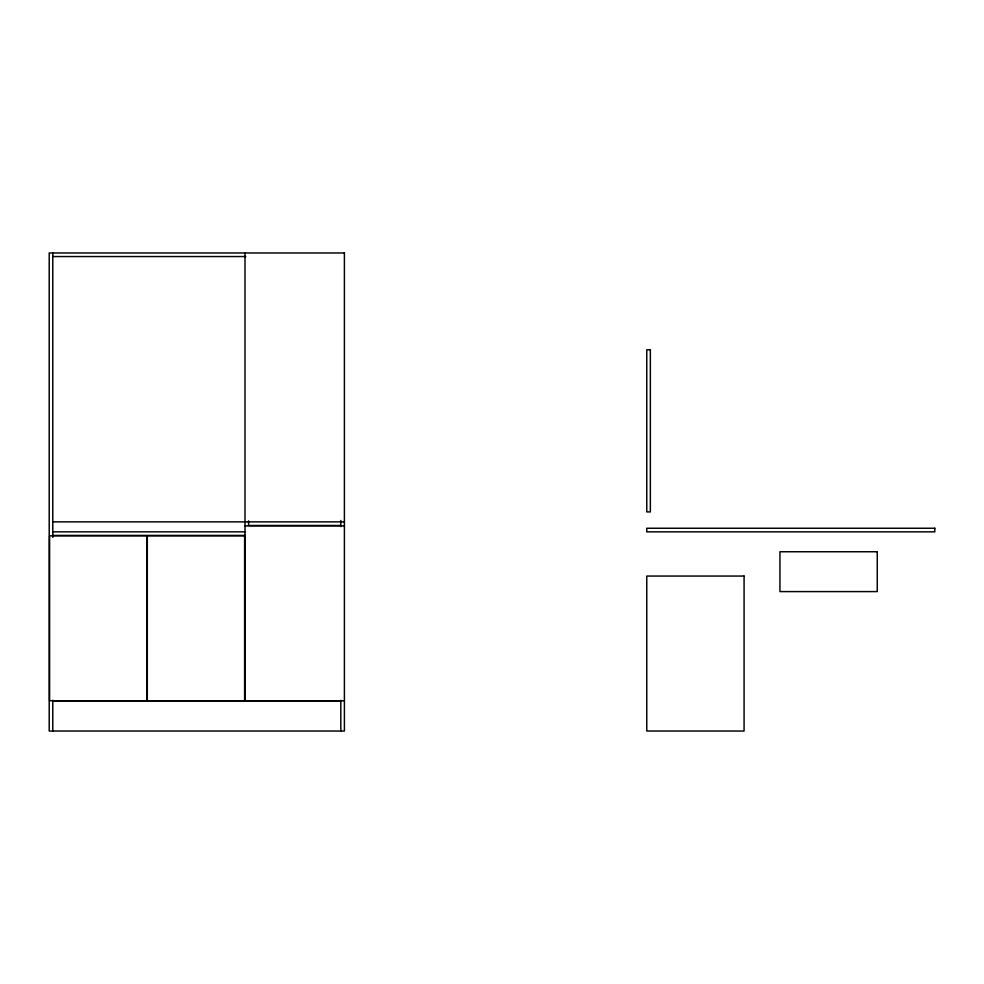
<?xml version="1.0" encoding="UTF-8"?>
<svg xmlns="http://www.w3.org/2000/svg" width="984" height="984" viewBox="0 0 984 984"><rect width="100%" height="100%" fill="white"/><g stroke="black" fill="none" stroke-linecap="round" stroke-linejoin="round"><path stroke-width="1.48" d="M52.779 256.553L245.828 256.553M52.779 521.877L344.4 521.877M340.821 525.468L248.595 525.468L248.595 520.856M245.004 525.862L344.4 525.862M52.779 531.84L245.004 531.84M52.779 535.419L245.004 535.419M344.4 700.756L245.004 700.756L245.004 252.974M52.779 701.149L340.821 701.149M340.821 520.438L340.821 526.588M340.821 700.288L340.821 731.026M52.779 252.974L52.779 537.35M52.779 700.288L52.779 731.026M344.4 252.974L49.2 252.974L49.2 731.026L344.4 731.026L344.4 252.974M650.35 349.775L646.771 349.775L646.771 511.914L650.35 511.914L650.35 349.775M934.8 528.248L646.771 528.248L646.771 531.84L934.8 531.84L934.8 528.248M146.899 535.825L49.594 535.825L49.594 700.756L146.899 700.756L146.899 535.825M244.61 535.825L147.305 535.825L147.305 700.756L244.61 700.756L244.61 535.825M877.248 551.753L779.943 551.753L779.943 591.593L877.248 591.593L877.248 551.753M744.076 576.058L646.771 576.058L646.771 731.026L744.076 731.026L744.076 576.058"/></g></svg>
